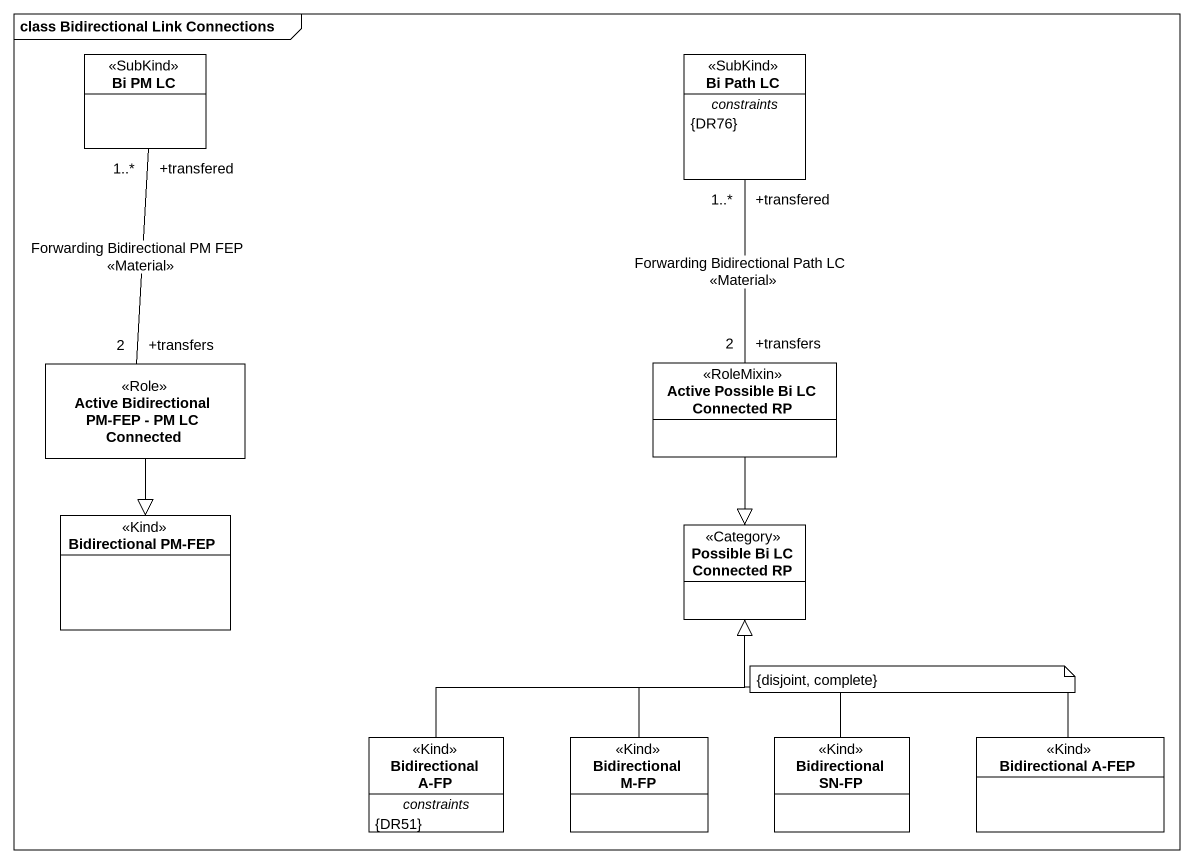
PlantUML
@startuml
mainframe class Bidirectional Link Connections
hide circle
hide empty members
class "Bi PM LC" as Bi_PM_LC <<SubKind>>
class "Bi Path LC" as Bi_Path_LC <<SubKind>> {
  -- constraints --
  {DR76}
}
class "Active Bidirectional PM-FEP - PM LC Connected" as Active_Bidirectional_PM_FEP <<Role>>
class "Active Possible Bi LC Connected RP" as Active_Possible_Bi_LC <<RoleMixin>>
class "Bidirectional PM-FEP" as Bidirectional_PM_FEP <<Kind>>
class "Possible Bi LC Connected RP" as Possible_Bi_LC_Connected_RP <<Category>>
class "Bidirectional A-FP" as Bidirectional_A_FP <<Kind>> {
  -- constraints --
  {DR51}
}
class "Bidirectional M-FP" as Bidirectional_M_FP <<Kind>>
class "Bidirectional SN-FP" as Bidirectional_SN_FP <<Kind>>
class "Bidirectional A-FEP" as Bidirectional_A_FEP <<Kind>>
Bi_PM_LC "+transfered\n1..*" -- "+transfers\n2" Active_Bidirectional_PM_FEP : Forwarding Bidirectional PM FEP\n<<Material>>
Bi_Path_LC "+transfered\n1..*" -- "+transfers\n2" Active_Possible_Bi_LC : Forwarding Bidirectional Path LC\n<<Material>>
Active_Bidirectional_PM_FEP --|> Bidirectional_PM_FEP
Active_Possible_Bi_LC --|> Possible_Bi_LC_Connected_RP
Bidirectional_A_FP -up-|> Possible_Bi_LC_Connected_RP
Bidirectional_M_FP -up-|> Possible_Bi_LC_Connected_RP
Bidirectional_SN_FP -up-|> Possible_Bi_LC_Connected_RP
Bidirectional_A_FEP -up-|> Possible_Bi_LC_Connected_RP
note as N1
  {disjoint, complete}
end note
@enduml
